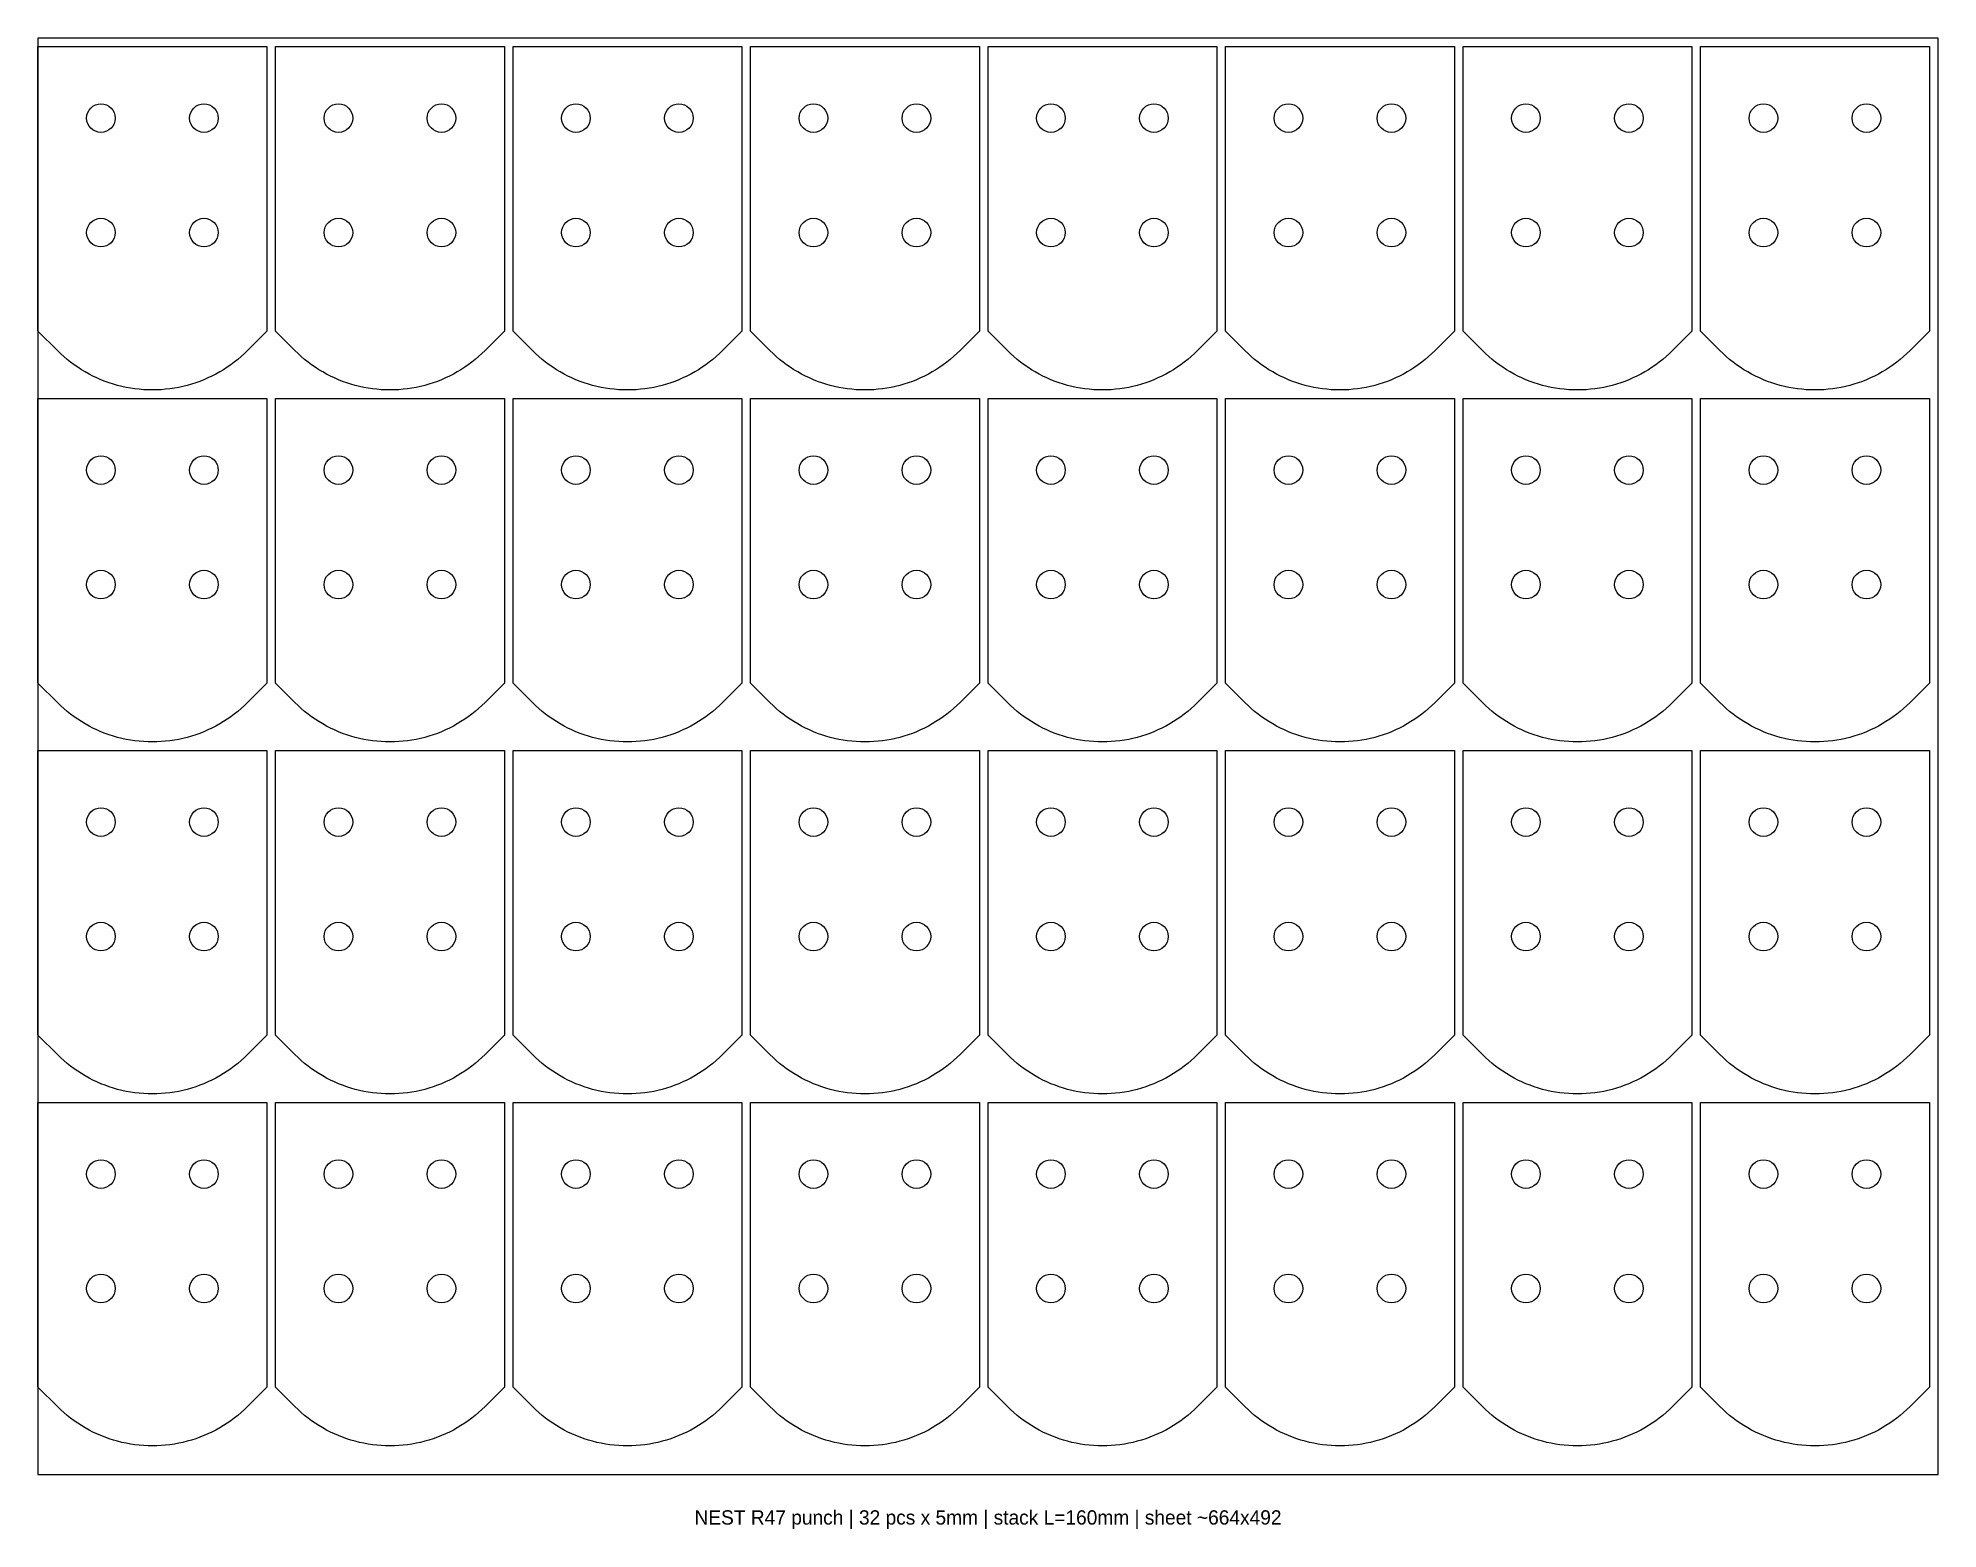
# Model space of a CAD drawing. Header units: millimetres. Extents: x 0 to 664, y -29 to 492.
import ezdxf
from ezdxf.enums import TextEntityAlignment as Align

# ---------------------------------------------------------------- set-up
doc = ezdxf.new("R2010")
doc.units = ezdxf.units.MM
doc.layers.add('CUT', color=1, linetype='Continuous')
doc.layers.add('INFO', color=7, linetype='Continuous')

msp = doc.modelspace()

# ---------------------------------------------------------------- linework, layer by layer
at = {"layer": 'CUT', "color": 1}
for points in [[(0, 489), (80, 489), (80, 389.53), (73.23, 382.77), (72.13, 381.7), (70.99, 380.66), (69.82, 379.67), (68.61, 378.71), (67.38, 377.8), (66.11, 376.92), (64.82, 376.09), (63.5, 375.3), (62.16, 374.55), (60.79, 373.85), (59.4, 373.19), (57.99, 372.58), (56.56, 372.01), (55.11, 371.49), (53.64, 371.02), (52.16, 370.6), (50.67, 370.23), (49.17, 369.9), (47.66, 369.63), (46.13, 369.4), (44.61, 369.23), (43.07, 369.1), (41.54, 369.03), (40, 369), (38.46, 369.03), (36.93, 369.1), (35.39, 369.23), (33.87, 369.4), (32.34, 369.63), (30.83, 369.9), (29.33, 370.23), (27.84, 370.6), (26.36, 371.02), (24.89, 371.49), (23.44, 372.01), (22.01, 372.58), (20.6, 373.19), (19.21, 373.85), (17.84, 374.55), (16.5, 375.3), (15.18, 376.09), (13.89, 376.92), (12.62, 377.8), (11.39, 378.71), (10.18, 379.67), (9.01, 380.66), (7.87, 381.7), (6.77, 382.77), (0, 389.53)], [(83, 489), (163, 489), (163, 389.53), (156.23, 382.77), (155.13, 381.7), (153.99, 380.66), (152.82, 379.67), (151.61, 378.71), (150.38, 377.8), (149.11, 376.92), (147.82, 376.09), (146.5, 375.3), (145.16, 374.55), (143.79, 373.85), (142.4, 373.19), (140.99, 372.58), (139.56, 372.01), (138.11, 371.49), (136.64, 371.02), (135.16, 370.6), (133.67, 370.23), (132.17, 369.9), (130.66, 369.63), (129.13, 369.4), (127.61, 369.23), (126.07, 369.1), (124.54, 369.03), (123, 369), (121.46, 369.03), (119.93, 369.1), (118.39, 369.23), (116.87, 369.4), (115.34, 369.63), (113.83, 369.9), (112.33, 370.23), (110.84, 370.6), (109.36, 371.02), (107.89, 371.49), (106.44, 372.01), (105.01, 372.58), (103.6, 373.19), (102.21, 373.85), (100.84, 374.55), (99.5, 375.3), (98.18, 376.09), (96.89, 376.92), (95.62, 377.8), (94.39, 378.71), (93.18, 379.67), (92.01, 380.66), (90.87, 381.7), (89.77, 382.77), (83, 389.53)], [(166, 489), (246, 489), (246, 389.53), (239.23, 382.77), (238.13, 381.7), (236.99, 380.66), (235.82, 379.67), (234.61, 378.71), (233.38, 377.8), (232.11, 376.92), (230.82, 376.09), (229.5, 375.3), (228.16, 374.55), (226.79, 373.85), (225.4, 373.19), (223.99, 372.58), (222.56, 372.01), (221.11, 371.49), (219.64, 371.02), (218.16, 370.6), (216.67, 370.23), (215.17, 369.9), (213.66, 369.63), (212.13, 369.4), (210.61, 369.23), (209.07, 369.1), (207.54, 369.03), (206, 369), (204.46, 369.03), (202.93, 369.1), (201.39, 369.23), (199.87, 369.4), (198.34, 369.63), (196.83, 369.9), (195.33, 370.23), (193.84, 370.6), (192.36, 371.02), (190.89, 371.49), (189.44, 372.01), (188.01, 372.58), (186.6, 373.19), (185.21, 373.85), (183.84, 374.55), (182.5, 375.3), (181.18, 376.09), (179.89, 376.92), (178.62, 377.8), (177.39, 378.71), (176.18, 379.67), (175.01, 380.66), (173.87, 381.7), (172.77, 382.77), (166, 389.53)], [(249, 489), (329, 489), (329, 389.53), (322.23, 382.77), (321.13, 381.7), (319.99, 380.66), (318.82, 379.67), (317.61, 378.71), (316.38, 377.8), (315.11, 376.92), (313.82, 376.09), (312.5, 375.3), (311.16, 374.55), (309.79, 373.85), (308.4, 373.19), (306.99, 372.58), (305.56, 372.01), (304.11, 371.49), (302.64, 371.02), (301.16, 370.6), (299.67, 370.23), (298.17, 369.9), (296.66, 369.63), (295.13, 369.4), (293.61, 369.23), (292.07, 369.1), (290.54, 369.03), (289, 369), (287.46, 369.03), (285.93, 369.1), (284.39, 369.23), (282.87, 369.4), (281.34, 369.63), (279.83, 369.9), (278.33, 370.23), (276.84, 370.6), (275.36, 371.02), (273.89, 371.49), (272.44, 372.01), (271.01, 372.58), (269.6, 373.19), (268.21, 373.85), (266.84, 374.55), (265.5, 375.3), (264.18, 376.09), (262.89, 376.92), (261.62, 377.8), (260.39, 378.71), (259.18, 379.67), (258.01, 380.66), (256.87, 381.7), (255.77, 382.77), (249, 389.53)], [(332, 489), (412, 489), (412, 389.53), (405.23, 382.77), (404.13, 381.7), (402.99, 380.66), (401.82, 379.67), (400.61, 378.71), (399.38, 377.8), (398.11, 376.92), (396.82, 376.09), (395.5, 375.3), (394.16, 374.55), (392.79, 373.85), (391.4, 373.19), (389.99, 372.58), (388.56, 372.01), (387.11, 371.49), (385.64, 371.02), (384.16, 370.6), (382.67, 370.23), (381.17, 369.9), (379.66, 369.63), (378.13, 369.4), (376.61, 369.23), (375.07, 369.1), (373.54, 369.03), (372, 369), (370.46, 369.03), (368.93, 369.1), (367.39, 369.23), (365.87, 369.4), (364.34, 369.63), (362.83, 369.9), (361.33, 370.23), (359.84, 370.6), (358.36, 371.02), (356.89, 371.49), (355.44, 372.01), (354.01, 372.58), (352.6, 373.19), (351.21, 373.85), (349.84, 374.55), (348.5, 375.3), (347.18, 376.09), (345.89, 376.92), (344.62, 377.8), (343.39, 378.71), (342.18, 379.67), (341.01, 380.66), (339.87, 381.7), (338.77, 382.77), (332, 389.53)], [(415, 489), (495, 489), (495, 389.53), (488.23, 382.77), (487.13, 381.7), (485.99, 380.66), (484.82, 379.67), (483.61, 378.71), (482.38, 377.8), (481.11, 376.92), (479.82, 376.09), (478.5, 375.3), (477.16, 374.55), (475.79, 373.85), (474.4, 373.19), (472.99, 372.58), (471.56, 372.01), (470.11, 371.49), (468.64, 371.02), (467.16, 370.6), (465.67, 370.23), (464.17, 369.9), (462.66, 369.63), (461.13, 369.4), (459.61, 369.23), (458.07, 369.1), (456.54, 369.03), (455, 369), (453.46, 369.03), (451.93, 369.1), (450.39, 369.23), (448.87, 369.4), (447.34, 369.63), (445.83, 369.9), (444.33, 370.23), (442.84, 370.6), (441.36, 371.02), (439.89, 371.49), (438.44, 372.01), (437.01, 372.58), (435.6, 373.19), (434.21, 373.85), (432.84, 374.55), (431.5, 375.3), (430.18, 376.09), (428.89, 376.92), (427.62, 377.8), (426.39, 378.71), (425.18, 379.67), (424.01, 380.66), (422.87, 381.7), (421.77, 382.77), (415, 389.53)], [(498, 489), (578, 489), (578, 389.53), (571.23, 382.77), (570.13, 381.7), (568.99, 380.66), (567.82, 379.67), (566.61, 378.71), (565.38, 377.8), (564.11, 376.92), (562.82, 376.09), (561.5, 375.3), (560.16, 374.55), (558.79, 373.85), (557.4, 373.19), (555.99, 372.58), (554.56, 372.01), (553.11, 371.49), (551.64, 371.02), (550.16, 370.6), (548.67, 370.23), (547.17, 369.9), (545.66, 369.63), (544.13, 369.4), (542.61, 369.23), (541.07, 369.1), (539.54, 369.03), (538, 369), (536.46, 369.03), (534.93, 369.1), (533.39, 369.23), (531.87, 369.4), (530.34, 369.63), (528.83, 369.9), (527.33, 370.23), (525.84, 370.6), (524.36, 371.02), (522.89, 371.49), (521.44, 372.01), (520.01, 372.58), (518.6, 373.19), (517.21, 373.85), (515.84, 374.55), (514.5, 375.3), (513.18, 376.09), (511.89, 376.92), (510.62, 377.8), (509.39, 378.71), (508.18, 379.67), (507.01, 380.66), (505.87, 381.7), (504.77, 382.77), (498, 389.53)], [(581, 489), (661, 489), (661, 389.53), (654.23, 382.77), (653.13, 381.7), (651.99, 380.66), (650.82, 379.67), (649.61, 378.71), (648.38, 377.8), (647.11, 376.92), (645.82, 376.09), (644.5, 375.3), (643.16, 374.55), (641.79, 373.85), (640.4, 373.19), (638.99, 372.58), (637.56, 372.01), (636.11, 371.49), (634.64, 371.02), (633.16, 370.6), (631.67, 370.23), (630.17, 369.9), (628.66, 369.63), (627.13, 369.4), (625.61, 369.23), (624.07, 369.1), (622.54, 369.03), (621, 369), (619.46, 369.03), (617.93, 369.1), (616.39, 369.23), (614.87, 369.4), (613.34, 369.63), (611.83, 369.9), (610.33, 370.23), (608.84, 370.6), (607.36, 371.02), (605.89, 371.49), (604.44, 372.01), (603.01, 372.58), (601.6, 373.19), (600.21, 373.85), (598.84, 374.55), (597.5, 375.3), (596.18, 376.09), (594.89, 376.92), (593.62, 377.8), (592.39, 378.71), (591.18, 379.67), (590.01, 380.66), (588.87, 381.7), (587.77, 382.77), (581, 389.53)], [(0, 366), (80, 366), (80, 266.53), (73.23, 259.77), (72.13, 258.7), (70.99, 257.66), (69.82, 256.67), (68.61, 255.71), (67.38, 254.8), (66.11, 253.92), (64.82, 253.09), (63.5, 252.3), (62.16, 251.55), (60.79, 250.85), (59.4, 250.19), (57.99, 249.58), (56.56, 249.01), (55.11, 248.49), (53.64, 248.02), (52.16, 247.6), (50.67, 247.23), (49.17, 246.9), (47.66, 246.63), (46.13, 246.4), (44.61, 246.23), (43.07, 246.1), (41.54, 246.03), (40, 246), (38.46, 246.03), (36.93, 246.1), (35.39, 246.23), (33.87, 246.4), (32.34, 246.63), (30.83, 246.9), (29.33, 247.23), (27.84, 247.6), (26.36, 248.02), (24.89, 248.49), (23.44, 249.01), (22.01, 249.58), (20.6, 250.19), (19.21, 250.85), (17.84, 251.55), (16.5, 252.3), (15.18, 253.09), (13.89, 253.92), (12.62, 254.8), (11.39, 255.71), (10.18, 256.67), (9.01, 257.66), (7.87, 258.7), (6.77, 259.77), (0, 266.53)], [(83, 366), (163, 366), (163, 266.53), (156.23, 259.77), (155.13, 258.7), (153.99, 257.66), (152.82, 256.67), (151.61, 255.71), (150.38, 254.8), (149.11, 253.92), (147.82, 253.09), (146.5, 252.3), (145.16, 251.55), (143.79, 250.85), (142.4, 250.19), (140.99, 249.58), (139.56, 249.01), (138.11, 248.49), (136.64, 248.02), (135.16, 247.6), (133.67, 247.23), (132.17, 246.9), (130.66, 246.63), (129.13, 246.4), (127.61, 246.23), (126.07, 246.1), (124.54, 246.03), (123, 246), (121.46, 246.03), (119.93, 246.1), (118.39, 246.23), (116.87, 246.4), (115.34, 246.63), (113.83, 246.9), (112.33, 247.23), (110.84, 247.6), (109.36, 248.02), (107.89, 248.49), (106.44, 249.01), (105.01, 249.58), (103.6, 250.19), (102.21, 250.85), (100.84, 251.55), (99.5, 252.3), (98.18, 253.09), (96.89, 253.92), (95.62, 254.8), (94.39, 255.71), (93.18, 256.67), (92.01, 257.66), (90.87, 258.7), (89.77, 259.77), (83, 266.53)], [(166, 366), (246, 366), (246, 266.53), (239.23, 259.77), (238.13, 258.7), (236.99, 257.66), (235.82, 256.67), (234.61, 255.71), (233.38, 254.8), (232.11, 253.92), (230.82, 253.09), (229.5, 252.3), (228.16, 251.55), (226.79, 250.85), (225.4, 250.19), (223.99, 249.58), (222.56, 249.01), (221.11, 248.49), (219.64, 248.02), (218.16, 247.6), (216.67, 247.23), (215.17, 246.9), (213.66, 246.63), (212.13, 246.4), (210.61, 246.23), (209.07, 246.1), (207.54, 246.03), (206, 246), (204.46, 246.03), (202.93, 246.1), (201.39, 246.23), (199.87, 246.4), (198.34, 246.63), (196.83, 246.9), (195.33, 247.23), (193.84, 247.6), (192.36, 248.02), (190.89, 248.49), (189.44, 249.01), (188.01, 249.58), (186.6, 250.19), (185.21, 250.85), (183.84, 251.55), (182.5, 252.3), (181.18, 253.09), (179.89, 253.92), (178.62, 254.8), (177.39, 255.71), (176.18, 256.67), (175.01, 257.66), (173.87, 258.7), (172.77, 259.77), (166, 266.53)], [(249, 366), (329, 366), (329, 266.53), (322.23, 259.77), (321.13, 258.7), (319.99, 257.66), (318.82, 256.67), (317.61, 255.71), (316.38, 254.8), (315.11, 253.92), (313.82, 253.09), (312.5, 252.3), (311.16, 251.55), (309.79, 250.85), (308.4, 250.19), (306.99, 249.58), (305.56, 249.01), (304.11, 248.49), (302.64, 248.02), (301.16, 247.6), (299.67, 247.23), (298.17, 246.9), (296.66, 246.63), (295.13, 246.4), (293.61, 246.23), (292.07, 246.1), (290.54, 246.03), (289, 246), (287.46, 246.03), (285.93, 246.1), (284.39, 246.23), (282.87, 246.4), (281.34, 246.63), (279.83, 246.9), (278.33, 247.23), (276.84, 247.6), (275.36, 248.02), (273.89, 248.49), (272.44, 249.01), (271.01, 249.58), (269.6, 250.19), (268.21, 250.85), (266.84, 251.55), (265.5, 252.3), (264.18, 253.09), (262.89, 253.92), (261.62, 254.8), (260.39, 255.71), (259.18, 256.67), (258.01, 257.66), (256.87, 258.7), (255.77, 259.77), (249, 266.53)], [(332, 366), (412, 366), (412, 266.53), (405.23, 259.77), (404.13, 258.7), (402.99, 257.66), (401.82, 256.67), (400.61, 255.71), (399.38, 254.8), (398.11, 253.92), (396.82, 253.09), (395.5, 252.3), (394.16, 251.55), (392.79, 250.85), (391.4, 250.19), (389.99, 249.58), (388.56, 249.01), (387.11, 248.49), (385.64, 248.02), (384.16, 247.6), (382.67, 247.23), (381.17, 246.9), (379.66, 246.63), (378.13, 246.4), (376.61, 246.23), (375.07, 246.1), (373.54, 246.03), (372, 246), (370.46, 246.03), (368.93, 246.1), (367.39, 246.23), (365.87, 246.4), (364.34, 246.63), (362.83, 246.9), (361.33, 247.23), (359.84, 247.6), (358.36, 248.02), (356.89, 248.49), (355.44, 249.01), (354.01, 249.58), (352.6, 250.19), (351.21, 250.85), (349.84, 251.55), (348.5, 252.3), (347.18, 253.09), (345.89, 253.92), (344.62, 254.8), (343.39, 255.71), (342.18, 256.67), (341.01, 257.66), (339.87, 258.7), (338.77, 259.77), (332, 266.53)], [(415, 366), (495, 366), (495, 266.53), (488.23, 259.77), (487.13, 258.7), (485.99, 257.66), (484.82, 256.67), (483.61, 255.71), (482.38, 254.8), (481.11, 253.92), (479.82, 253.09), (478.5, 252.3), (477.16, 251.55), (475.79, 250.85), (474.4, 250.19), (472.99, 249.58), (471.56, 249.01), (470.11, 248.49), (468.64, 248.02), (467.16, 247.6), (465.67, 247.23), (464.17, 246.9), (462.66, 246.63), (461.13, 246.4), (459.61, 246.23), (458.07, 246.1), (456.54, 246.03), (455, 246), (453.46, 246.03), (451.93, 246.1), (450.39, 246.23), (448.87, 246.4), (447.34, 246.63), (445.83, 246.9), (444.33, 247.23), (442.84, 247.6), (441.36, 248.02), (439.89, 248.49), (438.44, 249.01), (437.01, 249.58), (435.6, 250.19), (434.21, 250.85), (432.84, 251.55), (431.5, 252.3), (430.18, 253.09), (428.89, 253.92), (427.62, 254.8), (426.39, 255.71), (425.18, 256.67), (424.01, 257.66), (422.87, 258.7), (421.77, 259.77), (415, 266.53)], [(498, 366), (578, 366), (578, 266.53), (571.23, 259.77), (570.13, 258.7), (568.99, 257.66), (567.82, 256.67), (566.61, 255.71), (565.38, 254.8), (564.11, 253.92), (562.82, 253.09), (561.5, 252.3), (560.16, 251.55), (558.79, 250.85), (557.4, 250.19), (555.99, 249.58), (554.56, 249.01), (553.11, 248.49), (551.64, 248.02), (550.16, 247.6), (548.67, 247.23), (547.17, 246.9), (545.66, 246.63), (544.13, 246.4), (542.61, 246.23), (541.07, 246.1), (539.54, 246.03), (538, 246), (536.46, 246.03), (534.93, 246.1), (533.39, 246.23), (531.87, 246.4), (530.34, 246.63), (528.83, 246.9), (527.33, 247.23), (525.84, 247.6), (524.36, 248.02), (522.89, 248.49), (521.44, 249.01), (520.01, 249.58), (518.6, 250.19), (517.21, 250.85), (515.84, 251.55), (514.5, 252.3), (513.18, 253.09), (511.89, 253.92), (510.62, 254.8), (509.39, 255.71), (508.18, 256.67), (507.01, 257.66), (505.87, 258.7), (504.77, 259.77), (498, 266.53)], [(581, 366), (661, 366), (661, 266.53), (654.23, 259.77), (653.13, 258.7), (651.99, 257.66), (650.82, 256.67), (649.61, 255.71), (648.38, 254.8), (647.11, 253.92), (645.82, 253.09), (644.5, 252.3), (643.16, 251.55), (641.79, 250.85), (640.4, 250.19), (638.99, 249.58), (637.56, 249.01), (636.11, 248.49), (634.64, 248.02), (633.16, 247.6), (631.67, 247.23), (630.17, 246.9), (628.66, 246.63), (627.13, 246.4), (625.61, 246.23), (624.07, 246.1), (622.54, 246.03), (621, 246), (619.46, 246.03), (617.93, 246.1), (616.39, 246.23), (614.87, 246.4), (613.34, 246.63), (611.83, 246.9), (610.33, 247.23), (608.84, 247.6), (607.36, 248.02), (605.89, 248.49), (604.44, 249.01), (603.01, 249.58), (601.6, 250.19), (600.21, 250.85), (598.84, 251.55), (597.5, 252.3), (596.18, 253.09), (594.89, 253.92), (593.62, 254.8), (592.39, 255.71), (591.18, 256.67), (590.01, 257.66), (588.87, 258.7), (587.77, 259.77), (581, 266.53)], [(0, 243), (80, 243), (80, 143.53), (73.23, 136.77), (72.13, 135.7), (70.99, 134.66), (69.82, 133.67), (68.61, 132.71), (67.38, 131.8), (66.11, 130.92), (64.82, 130.09), (63.5, 129.3), (62.16, 128.55), (60.79, 127.85), (59.4, 127.19), (57.99, 126.58), (56.56, 126.01), (55.11, 125.49), (53.64, 125.02), (52.16, 124.6), (50.67, 124.23), (49.17, 123.9), (47.66, 123.63), (46.13, 123.4), (44.61, 123.23), (43.07, 123.1), (41.54, 123.03), (40, 123), (38.46, 123.03), (36.93, 123.1), (35.39, 123.23), (33.87, 123.4), (32.34, 123.63), (30.83, 123.9), (29.33, 124.23), (27.84, 124.6), (26.36, 125.02), (24.89, 125.49), (23.44, 126.01), (22.01, 126.58), (20.6, 127.19), (19.21, 127.85), (17.84, 128.55), (16.5, 129.3), (15.18, 130.09), (13.89, 130.92), (12.62, 131.8), (11.39, 132.71), (10.18, 133.67), (9.01, 134.66), (7.87, 135.7), (6.77, 136.77), (0, 143.53)], [(83, 243), (163, 243), (163, 143.53), (156.23, 136.77), (155.13, 135.7), (153.99, 134.66), (152.82, 133.67), (151.61, 132.71), (150.38, 131.8), (149.11, 130.92), (147.82, 130.09), (146.5, 129.3), (145.16, 128.55), (143.79, 127.85), (142.4, 127.19), (140.99, 126.58), (139.56, 126.01), (138.11, 125.49), (136.64, 125.02), (135.16, 124.6), (133.67, 124.23), (132.17, 123.9), (130.66, 123.63), (129.13, 123.4), (127.61, 123.23), (126.07, 123.1), (124.54, 123.03), (123, 123), (121.46, 123.03), (119.93, 123.1), (118.39, 123.23), (116.87, 123.4), (115.34, 123.63), (113.83, 123.9), (112.33, 124.23), (110.84, 124.6), (109.36, 125.02), (107.89, 125.49), (106.44, 126.01), (105.01, 126.58), (103.6, 127.19), (102.21, 127.85), (100.84, 128.55), (99.5, 129.3), (98.18, 130.09), (96.89, 130.92), (95.62, 131.8), (94.39, 132.71), (93.18, 133.67), (92.01, 134.66), (90.87, 135.7), (89.77, 136.77), (83, 143.53)], [(166, 243), (246, 243), (246, 143.53), (239.23, 136.77), (238.13, 135.7), (236.99, 134.66), (235.82, 133.67), (234.61, 132.71), (233.38, 131.8), (232.11, 130.92), (230.82, 130.09), (229.5, 129.3), (228.16, 128.55), (226.79, 127.85), (225.4, 127.19), (223.99, 126.58), (222.56, 126.01), (221.11, 125.49), (219.64, 125.02), (218.16, 124.6), (216.67, 124.23), (215.17, 123.9), (213.66, 123.63), (212.13, 123.4), (210.61, 123.23), (209.07, 123.1), (207.54, 123.03), (206, 123), (204.46, 123.03), (202.93, 123.1), (201.39, 123.23), (199.87, 123.4), (198.34, 123.63), (196.83, 123.9), (195.33, 124.23), (193.84, 124.6), (192.36, 125.02), (190.89, 125.49), (189.44, 126.01), (188.01, 126.58), (186.6, 127.19), (185.21, 127.85), (183.84, 128.55), (182.5, 129.3), (181.18, 130.09), (179.89, 130.92), (178.62, 131.8), (177.39, 132.71), (176.18, 133.67), (175.01, 134.66), (173.87, 135.7), (172.77, 136.77), (166, 143.53)], [(249, 243), (329, 243), (329, 143.53), (322.23, 136.77), (321.13, 135.7), (319.99, 134.66), (318.82, 133.67), (317.61, 132.71), (316.38, 131.8), (315.11, 130.92), (313.82, 130.09), (312.5, 129.3), (311.16, 128.55), (309.79, 127.85), (308.4, 127.19), (306.99, 126.58), (305.56, 126.01), (304.11, 125.49), (302.64, 125.02), (301.16, 124.6), (299.67, 124.23), (298.17, 123.9), (296.66, 123.63), (295.13, 123.4), (293.61, 123.23), (292.07, 123.1), (290.54, 123.03), (289, 123), (287.46, 123.03), (285.93, 123.1), (284.39, 123.23), (282.87, 123.4), (281.34, 123.63), (279.83, 123.9), (278.33, 124.23), (276.84, 124.6), (275.36, 125.02), (273.89, 125.49), (272.44, 126.01), (271.01, 126.58), (269.6, 127.19), (268.21, 127.85), (266.84, 128.55), (265.5, 129.3), (264.18, 130.09), (262.89, 130.92), (261.62, 131.8), (260.39, 132.71), (259.18, 133.67), (258.01, 134.66), (256.87, 135.7), (255.77, 136.77), (249, 143.53)], [(332, 243), (412, 243), (412, 143.53), (405.23, 136.77), (404.13, 135.7), (402.99, 134.66), (401.82, 133.67), (400.61, 132.71), (399.38, 131.8), (398.11, 130.92), (396.82, 130.09), (395.5, 129.3), (394.16, 128.55), (392.79, 127.85), (391.4, 127.19), (389.99, 126.58), (388.56, 126.01), (387.11, 125.49), (385.64, 125.02), (384.16, 124.6), (382.67, 124.23), (381.17, 123.9), (379.66, 123.63), (378.13, 123.4), (376.61, 123.23), (375.07, 123.1), (373.54, 123.03), (372, 123), (370.46, 123.03), (368.93, 123.1), (367.39, 123.23), (365.87, 123.4), (364.34, 123.63), (362.83, 123.9), (361.33, 124.23), (359.84, 124.6), (358.36, 125.02), (356.89, 125.49), (355.44, 126.01), (354.01, 126.58), (352.6, 127.19), (351.21, 127.85), (349.84, 128.55), (348.5, 129.3), (347.18, 130.09), (345.89, 130.92), (344.62, 131.8), (343.39, 132.71), (342.18, 133.67), (341.01, 134.66), (339.87, 135.7), (338.77, 136.77), (332, 143.53)], [(415, 243), (495, 243), (495, 143.53), (488.23, 136.77), (487.13, 135.7), (485.99, 134.66), (484.82, 133.67), (483.61, 132.71), (482.38, 131.8), (481.11, 130.92), (479.82, 130.09), (478.5, 129.3), (477.16, 128.55), (475.79, 127.85), (474.4, 127.19), (472.99, 126.58), (471.56, 126.01), (470.11, 125.49), (468.64, 125.02), (467.16, 124.6), (465.67, 124.23), (464.17, 123.9), (462.66, 123.63), (461.13, 123.4), (459.61, 123.23), (458.07, 123.1), (456.54, 123.03), (455, 123), (453.46, 123.03), (451.93, 123.1), (450.39, 123.23), (448.87, 123.4), (447.34, 123.63), (445.83, 123.9), (444.33, 124.23), (442.84, 124.6), (441.36, 125.02), (439.89, 125.49), (438.44, 126.01), (437.01, 126.58), (435.6, 127.19), (434.21, 127.85), (432.84, 128.55), (431.5, 129.3), (430.18, 130.09), (428.89, 130.92), (427.62, 131.8), (426.39, 132.71), (425.18, 133.67), (424.01, 134.66), (422.87, 135.7), (421.77, 136.77), (415, 143.53)], [(498, 243), (578, 243), (578, 143.53), (571.23, 136.77), (570.13, 135.7), (568.99, 134.66), (567.82, 133.67), (566.61, 132.71), (565.38, 131.8), (564.11, 130.92), (562.82, 130.09), (561.5, 129.3), (560.16, 128.55), (558.79, 127.85), (557.4, 127.19), (555.99, 126.58), (554.56, 126.01), (553.11, 125.49), (551.64, 125.02), (550.16, 124.6), (548.67, 124.23), (547.17, 123.9), (545.66, 123.63), (544.13, 123.4), (542.61, 123.23), (541.07, 123.1), (539.54, 123.03), (538, 123), (536.46, 123.03), (534.93, 123.1), (533.39, 123.23), (531.87, 123.4), (530.34, 123.63), (528.83, 123.9), (527.33, 124.23), (525.84, 124.6), (524.36, 125.02), (522.89, 125.49), (521.44, 126.01), (520.01, 126.58), (518.6, 127.19), (517.21, 127.85), (515.84, 128.55), (514.5, 129.3), (513.18, 130.09), (511.89, 130.92), (510.62, 131.8), (509.39, 132.71), (508.18, 133.67), (507.01, 134.66), (505.87, 135.7), (504.77, 136.77), (498, 143.53)], [(581, 243), (661, 243), (661, 143.53), (654.23, 136.77), (653.13, 135.7), (651.99, 134.66), (650.82, 133.67), (649.61, 132.71), (648.38, 131.8), (647.11, 130.92), (645.82, 130.09), (644.5, 129.3), (643.16, 128.55), (641.79, 127.85), (640.4, 127.19), (638.99, 126.58), (637.56, 126.01), (636.11, 125.49), (634.64, 125.02), (633.16, 124.6), (631.67, 124.23), (630.17, 123.9), (628.66, 123.63), (627.13, 123.4), (625.61, 123.23), (624.07, 123.1), (622.54, 123.03), (621, 123), (619.46, 123.03), (617.93, 123.1), (616.39, 123.23), (614.87, 123.4), (613.34, 123.63), (611.83, 123.9), (610.33, 124.23), (608.84, 124.6), (607.36, 125.02), (605.89, 125.49), (604.44, 126.01), (603.01, 126.58), (601.6, 127.19), (600.21, 127.85), (598.84, 128.55), (597.5, 129.3), (596.18, 130.09), (594.89, 130.92), (593.62, 131.8), (592.39, 132.71), (591.18, 133.67), (590.01, 134.66), (588.87, 135.7), (587.77, 136.77), (581, 143.53)], [(0, 120), (80, 120), (80, 20.53), (73.23, 13.77), (72.13, 12.7), (70.99, 11.66), (69.82, 10.67), (68.61, 9.71), (67.38, 8.8), (66.11, 7.92), (64.82, 7.09), (63.5, 6.3), (62.16, 5.55), (60.79, 4.85), (59.4, 4.19), (57.99, 3.58), (56.56, 3.01), (55.11, 2.49), (53.64, 2.02), (52.16, 1.6), (50.67, 1.23), (49.17, 0.9), (47.66, 0.63), (46.13, 0.4), (44.61, 0.23), (43.07, 0.1), (41.54, 0.03), (40, 0), (38.46, 0.03), (36.93, 0.1), (35.39, 0.23), (33.87, 0.4), (32.34, 0.63), (30.83, 0.9), (29.33, 1.23), (27.84, 1.6), (26.36, 2.02), (24.89, 2.49), (23.44, 3.01), (22.01, 3.58), (20.6, 4.19), (19.21, 4.85), (17.84, 5.55), (16.5, 6.3), (15.18, 7.09), (13.89, 7.92), (12.62, 8.8), (11.39, 9.71), (10.18, 10.67), (9.01, 11.66), (7.87, 12.7), (6.77, 13.77), (0, 20.53)], [(83, 120), (163, 120), (163, 20.53), (156.23, 13.77), (155.13, 12.7), (153.99, 11.66), (152.82, 10.67), (151.61, 9.71), (150.38, 8.8), (149.11, 7.92), (147.82, 7.09), (146.5, 6.3), (145.16, 5.55), (143.79, 4.85), (142.4, 4.19), (140.99, 3.58), (139.56, 3.01), (138.11, 2.49), (136.64, 2.02), (135.16, 1.6), (133.67, 1.23), (132.17, 0.9), (130.66, 0.63), (129.13, 0.4), (127.61, 0.23), (126.07, 0.1), (124.54, 0.03), (123, 0), (121.46, 0.03), (119.93, 0.1), (118.39, 0.23), (116.87, 0.4), (115.34, 0.63), (113.83, 0.9), (112.33, 1.23), (110.84, 1.6), (109.36, 2.02), (107.89, 2.49), (106.44, 3.01), (105.01, 3.58), (103.6, 4.19), (102.21, 4.85), (100.84, 5.55), (99.5, 6.3), (98.18, 7.09), (96.89, 7.92), (95.62, 8.8), (94.39, 9.71), (93.18, 10.67), (92.01, 11.66), (90.87, 12.7), (89.77, 13.77), (83, 20.53)], [(166, 120), (246, 120), (246, 20.53), (239.23, 13.77), (238.13, 12.7), (236.99, 11.66), (235.82, 10.67), (234.61, 9.71), (233.38, 8.8), (232.11, 7.92), (230.82, 7.09), (229.5, 6.3), (228.16, 5.55), (226.79, 4.85), (225.4, 4.19), (223.99, 3.58), (222.56, 3.01), (221.11, 2.49), (219.64, 2.02), (218.16, 1.6), (216.67, 1.23), (215.17, 0.9), (213.66, 0.63), (212.13, 0.4), (210.61, 0.23), (209.07, 0.1), (207.54, 0.03), (206, 0), (204.46, 0.03), (202.93, 0.1), (201.39, 0.23), (199.87, 0.4), (198.34, 0.63), (196.83, 0.9), (195.33, 1.23), (193.84, 1.6), (192.36, 2.02), (190.89, 2.49), (189.44, 3.01), (188.01, 3.58), (186.6, 4.19), (185.21, 4.85), (183.84, 5.55), (182.5, 6.3), (181.18, 7.09), (179.89, 7.92), (178.62, 8.8), (177.39, 9.71), (176.18, 10.67), (175.01, 11.66), (173.87, 12.7), (172.77, 13.77), (166, 20.53)], [(249, 120), (329, 120), (329, 20.53), (322.23, 13.77), (321.13, 12.7), (319.99, 11.66), (318.82, 10.67), (317.61, 9.71), (316.38, 8.8), (315.11, 7.92), (313.82, 7.09), (312.5, 6.3), (311.16, 5.55), (309.79, 4.85), (308.4, 4.19), (306.99, 3.58), (305.56, 3.01), (304.11, 2.49), (302.64, 2.02), (301.16, 1.6), (299.67, 1.23), (298.17, 0.9), (296.66, 0.63), (295.13, 0.4), (293.61, 0.23), (292.07, 0.1), (290.54, 0.03), (289, 0), (287.46, 0.03), (285.93, 0.1), (284.39, 0.23), (282.87, 0.4), (281.34, 0.63), (279.83, 0.9), (278.33, 1.23), (276.84, 1.6), (275.36, 2.02), (273.89, 2.49), (272.44, 3.01), (271.01, 3.58), (269.6, 4.19), (268.21, 4.85), (266.84, 5.55), (265.5, 6.3), (264.18, 7.09), (262.89, 7.92), (261.62, 8.8), (260.39, 9.71), (259.18, 10.67), (258.01, 11.66), (256.87, 12.7), (255.77, 13.77), (249, 20.53)], [(332, 120), (412, 120), (412, 20.53), (405.23, 13.77), (404.13, 12.7), (402.99, 11.66), (401.82, 10.67), (400.61, 9.71), (399.38, 8.8), (398.11, 7.92), (396.82, 7.09), (395.5, 6.3), (394.16, 5.55), (392.79, 4.85), (391.4, 4.19), (389.99, 3.58), (388.56, 3.01), (387.11, 2.49), (385.64, 2.02), (384.16, 1.6), (382.67, 1.23), (381.17, 0.9), (379.66, 0.63), (378.13, 0.4), (376.61, 0.23), (375.07, 0.1), (373.54, 0.03), (372, 0), (370.46, 0.03), (368.93, 0.1), (367.39, 0.23), (365.87, 0.4), (364.34, 0.63), (362.83, 0.9), (361.33, 1.23), (359.84, 1.6), (358.36, 2.02), (356.89, 2.49), (355.44, 3.01), (354.01, 3.58), (352.6, 4.19), (351.21, 4.85), (349.84, 5.55), (348.5, 6.3), (347.18, 7.09), (345.89, 7.92), (344.62, 8.8), (343.39, 9.71), (342.18, 10.67), (341.01, 11.66), (339.87, 12.7), (338.77, 13.77), (332, 20.53)], [(415, 120), (495, 120), (495, 20.53), (488.23, 13.77), (487.13, 12.7), (485.99, 11.66), (484.82, 10.67), (483.61, 9.71), (482.38, 8.8), (481.11, 7.92), (479.82, 7.09), (478.5, 6.3), (477.16, 5.55), (475.79, 4.85), (474.4, 4.19), (472.99, 3.58), (471.56, 3.01), (470.11, 2.49), (468.64, 2.02), (467.16, 1.6), (465.67, 1.23), (464.17, 0.9), (462.66, 0.63), (461.13, 0.4), (459.61, 0.23), (458.07, 0.1), (456.54, 0.03), (455, 0), (453.46, 0.03), (451.93, 0.1), (450.39, 0.23), (448.87, 0.4), (447.34, 0.63), (445.83, 0.9), (444.33, 1.23), (442.84, 1.6), (441.36, 2.02), (439.89, 2.49), (438.44, 3.01), (437.01, 3.58), (435.6, 4.19), (434.21, 4.85), (432.84, 5.55), (431.5, 6.3), (430.18, 7.09), (428.89, 7.92), (427.62, 8.8), (426.39, 9.71), (425.18, 10.67), (424.01, 11.66), (422.87, 12.7), (421.77, 13.77), (415, 20.53)], [(498, 120), (578, 120), (578, 20.53), (571.23, 13.77), (570.13, 12.7), (568.99, 11.66), (567.82, 10.67), (566.61, 9.71), (565.38, 8.8), (564.11, 7.92), (562.82, 7.09), (561.5, 6.3), (560.16, 5.55), (558.79, 4.85), (557.4, 4.19), (555.99, 3.58), (554.56, 3.01), (553.11, 2.49), (551.64, 2.02), (550.16, 1.6), (548.67, 1.23), (547.17, 0.9), (545.66, 0.63), (544.13, 0.4), (542.61, 0.23), (541.07, 0.1), (539.54, 0.03), (538, 0), (536.46, 0.03), (534.93, 0.1), (533.39, 0.23), (531.87, 0.4), (530.34, 0.63), (528.83, 0.9), (527.33, 1.23), (525.84, 1.6), (524.36, 2.02), (522.89, 2.49), (521.44, 3.01), (520.01, 3.58), (518.6, 4.19), (517.21, 4.85), (515.84, 5.55), (514.5, 6.3), (513.18, 7.09), (511.89, 7.92), (510.62, 8.8), (509.39, 9.71), (508.18, 10.67), (507.01, 11.66), (505.87, 12.7), (504.77, 13.77), (498, 20.53)], [(581, 120), (661, 120), (661, 20.53), (654.23, 13.77), (653.13, 12.7), (651.99, 11.66), (650.82, 10.67), (649.61, 9.71), (648.38, 8.8), (647.11, 7.92), (645.82, 7.09), (644.5, 6.3), (643.16, 5.55), (641.79, 4.85), (640.4, 4.19), (638.99, 3.58), (637.56, 3.01), (636.11, 2.49), (634.64, 2.02), (633.16, 1.6), (631.67, 1.23), (630.17, 0.9), (628.66, 0.63), (627.13, 0.4), (625.61, 0.23), (624.07, 0.1), (622.54, 0.03), (621, 0), (619.46, 0.03), (617.93, 0.1), (616.39, 0.23), (614.87, 0.4), (613.34, 0.63), (611.83, 0.9), (610.33, 1.23), (608.84, 1.6), (607.36, 2.02), (605.89, 2.49), (604.44, 3.01), (603.01, 3.58), (601.6, 4.19), (600.21, 4.85), (598.84, 5.55), (597.5, 6.3), (596.18, 7.09), (594.89, 7.92), (593.62, 8.8), (592.39, 9.71), (591.18, 10.67), (590.01, 11.66), (588.87, 12.7), (587.77, 13.77), (581, 20.53)]]:
    msp.add_lwpolyline(points, close=True, dxfattribs=at)
for centre in [(22, 464), (58, 464), (105, 464), (141, 464), (188, 464), (224, 464), (271, 464), (307, 464), (354, 464), (390, 464), (437, 464), (473, 464), (520, 464), (556, 464), (603, 464), (639, 464), (22, 424), (58, 424), (105, 424), (141, 424), (188, 424), (224, 424), (271, 424), (307, 424), (354, 424), (390, 424), (437, 424), (473, 424), (520, 424), (556, 424), (603, 424), (639, 424), (22, 341), (58, 341), (105, 341), (141, 341), (188, 341), (224, 341), (271, 341), (307, 341), (354, 341), (390, 341), (437, 341), (473, 341), (520, 341), (556, 341), (603, 341), (639, 341), (22, 301), (58, 301), (105, 301), (141, 301), (188, 301), (224, 301), (271, 301), (307, 301), (354, 301), (390, 301), (437, 301), (473, 301), (520, 301), (556, 301), (603, 301), (639, 301), (22, 218), (58, 218), (105, 218), (141, 218), (188, 218), (224, 218), (271, 218), (307, 218), (354, 218), (390, 218), (437, 218), (473, 218), (520, 218), (556, 218), (603, 218), (639, 218), (22, 178), (58, 178), (105, 178), (141, 178), (188, 178), (224, 178), (271, 178), (307, 178), (354, 178), (390, 178), (437, 178), (473, 178), (520, 178), (556, 178), (603, 178), (639, 178), (22, 95), (58, 95), (105, 95), (141, 95), (188, 95), (224, 95), (271, 95), (307, 95), (354, 95), (390, 95), (437, 95), (473, 95), (520, 95), (556, 95), (603, 95), (639, 95), (22, 55), (58, 55), (105, 55), (141, 55), (188, 55), (224, 55), (271, 55), (307, 55), (354, 55), (390, 55), (437, 55), (473, 55), (520, 55), (556, 55), (603, 55), (639, 55)]:
    msp.add_circle(centre, 5, dxfattribs=at)
at = {"layer": 'INFO', "color": 8}
msp.add_lwpolyline([(0, -10), (664, -10), (664, 492), (0, 492)], close=True, dxfattribs=at)

# ---------------------------------------------------------------- texts
at = {"layer": 'INFO', "color": 7}
msp.add_text('NEST R47 punch | 32 pcs x 5mm | stack L=160mm | sheet ~664x492', height=5, dxfattribs=at).set_placement((332, -25), align=Align.MIDDLE_CENTER)

doc.saveas('drawing.dxf')
